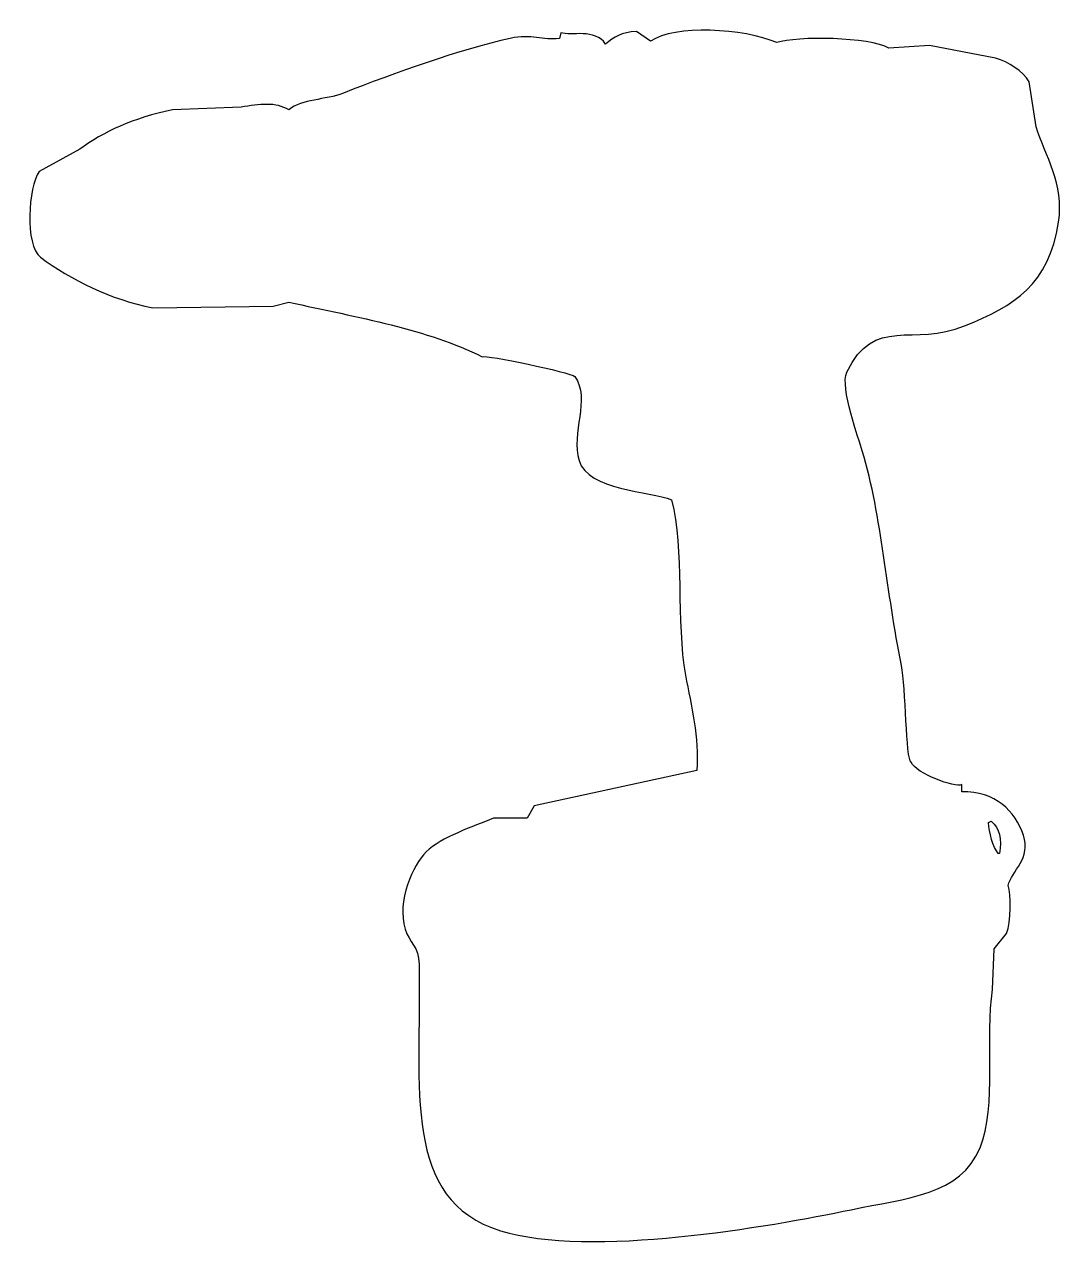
# Model space of a CAD drawing. Header units: centimetres. Extents: x -6.6 to 6.6, y -7.9 to 7.8.
import ezdxf

# ---------------------------------------------------------------- set-up
doc = ezdxf.new("R2010")
doc.units = ezdxf.units.CM
doc.header["$MEASUREMENT"] = 0
doc.layers.add('Camada 1', color=7, linetype='Continuous')

msp = doc.modelspace()

# ---------------------------------------------------------------- linework, layer by layer
at = {"layer": 'Camada 1'}
msp.add_open_spline([(5.312, -1.98287), (5.74028, -1.97506), (5.99177, -2.23065), (6.09757, -2.53638), (6.09757, -2.53638), (6.19891, -2.82845), (5.94792, -2.99263), (5.90122, -3.1794), (5.90122, -3.1794), (5.93882, -3.28187), (5.94133, -3.64946), (5.88339, -3.78654), (5.88339, -3.78654), (5.88339, -3.78654), (5.72268, -3.98297), (5.72268, -3.98297), (5.72268, -3.98297), (5.72268, -3.98297), (5.70477, -4.50081), (5.70477, -4.50081), (5.70477, -4.50081), (5.60333, -5.11044), (5.76663, -5.98264), (5.54406, -6.51868), (5.54406, -6.51868), (5.29601, -7.116), (4.61241, -7.15622), (3.90116, -7.30441), (3.90116, -7.30441), (2.86468, -7.52036), (0.57016, -7.92354), (-0.56321, -7.57235), (-0.56321, -7.57235), (-1.82239, -7.18204), (-1.57429, -5.7766), (-1.59897, -4.17939), (-1.59897, -4.17939), (-1.60249, -3.95135), (-1.72502, -3.90499), (-1.77754, -3.73285), (-1.77754, -3.73285), (-1.88724, -3.3736), (-1.6771, -2.9159), (-1.5097, -2.75064), (-1.5097, -2.75064), (-1.31925, -2.56279), (-0.90973, -2.42586), (-0.65256, -2.32215), (-0.65256, -2.32215), (-0.65256, -2.32215), (-0.22388, -2.32214), (-0.22388, -2.32214), (-0.22388, -2.32214), (-0.22388, -2.32214), (-0.13466, -2.16143), (-0.13466, -2.16143), (-0.13466, -2.16143), (-0.13466, -2.16143), (1.93679, -1.715), (1.93679, -1.715), (1.93679, -1.715), (1.96833, -1.28235), (1.86718, -0.89696), (1.79402, -0.50069), (1.79402, -0.50069), (1.66861, 0.17813), (1.7792, 1.10292), (1.6154, 1.73152), (1.6154, 1.73152), (1.33992, 1.84548), (0.55352, 1.85296), (0.43684, 2.23153), (0.43684, 2.23153), (0.32945, 2.58025), (0.58837, 3.01758), (0.38329, 3.30299), (0.38329, 3.30299), (0.32892, 3.3545), (-0.74923, 3.58329), (-0.79535, 3.55305), (-0.79535, 3.55305), (-1.48779, 3.90084), (-2.37198, 4.0538), (-3.25973, 4.24954), (-3.25973, 4.24954), (-3.25973, 4.24954), (-3.45613, 4.19586), (-3.45613, 4.19586), (-3.45613, 4.19586), (-3.45613, 4.19586), (-4.99196, 4.17803), (-4.99196, 4.17803), (-4.99196, 4.17803), (-5.52131, 4.27714), (-6.04127, 4.539), (-6.42052, 4.82094), (-6.42052, 4.82094), (-6.62298, 4.97146), (-6.57742, 5.72079), (-6.43841, 5.91018), (-6.43841, 5.91018), (-6.43841, 5.91018), (-5.92051, 6.19596), (-5.92051, 6.19596), (-5.92051, 6.19596), (-5.62449, 6.41424), (-5.23524, 6.59702), (-4.74192, 6.69592), (-4.74192, 6.69592), (-4.74192, 6.69592), (-3.86689, 6.73169), (-3.86689, 6.73169), (-3.86689, 6.73169), (-3.63694, 6.76968), (-3.41747, 6.80022), (-3.25975, 6.69592), (-3.25975, 6.69592), (-3.08706, 6.83964), (-2.79797, 6.81742), (-2.56331, 6.91023), (-2.56331, 6.91023), (-1.9199, 7.16494), (-1.07058, 7.46488), (-0.43826, 7.60677), (-0.43826, 7.60677), (-0.16973, 7.66702), (-0.02292, 7.57653), (0.18679, 7.60677), (0.18679, 7.60677), (0.18679, 7.60677), (0.20462, 7.67813), (0.20462, 7.67813), (0.20462, 7.67813), (0.33207, 7.63286), (0.64206, 7.73875), (0.77612, 7.53536), (0.77612, 7.53536), (0.88825, 7.624), (0.97096, 7.68289), (1.16892, 7.69596), (1.16892, 7.69596), (1.16892, 7.69596), (1.34754, 7.571), (1.34754, 7.571), (1.34754, 7.571), (1.64702, 7.78142), (2.54221, 7.73631), (2.9548, 7.55317), (2.9548, 7.55317), (3.20864, 7.63786), (4.13987, 7.62659), (4.38336, 7.48171), (4.38336, 7.48171), (4.38336, 7.48171), (4.90118, 7.51743), (4.90118, 7.51743), (4.90118, 7.51743), (4.90118, 7.51743), (5.74062, 7.35677), (5.74062, 7.35677), (5.74062, 7.35677), (5.90879, 7.30489), (6.08831, 7.19297), (6.16914, 7.05316), (6.16914, 7.05316), (6.16914, 7.05316), (6.25836, 6.48166), (6.25836, 6.48166), (6.25836, 6.48166), (6.37298, 6.1132), (6.6179, 5.75509), (6.54411, 5.26735), (6.54411, 5.26735), (6.42317, 4.46751), (5.98714, 4.20939), (5.34764, 3.94594), (5.34764, 3.94594), (4.69584, 3.67733), (4.19726, 4.08784), (3.84751, 3.35663), (3.84751, 3.35663), (3.75742, 3.16785), (4.00404, 2.49099), (4.04415, 2.35658), (4.04415, 2.35658), (4.29958, 1.50026), (4.34914, 0.56686), (4.54416, -0.37577), (4.54416, -0.37577), (4.60065, -0.64956), (4.59602, -1.5714), (4.66902, -1.60788), (4.66902, -1.60788), (4.72596, -1.75367), (5.22867, -1.93488), (5.31201, -1.8936), (5.31201, -1.8936), (5.31201, -1.8936), (5.312, -1.98287), (5.312, -1.98287)], degree=3, knots=[0, 0, 0, 0, 0.01960784, 0.01960784, 0.01960784, 0.01960784, 0.03921569, 0.03921569, 0.03921569, 0.03921569, 0.05882353, 0.05882353, 0.05882353, 0.05882353, 0.07843137, 0.07843137, 0.07843137, 0.07843137, 0.09803922, 0.09803922, 0.09803922, 0.09803922, 0.11764706, 0.11764706, 0.11764706, 0.11764706, 0.1372549, 0.1372549, 0.1372549, 0.1372549, 0.15686275, 0.15686275, 0.15686275, 0.15686275, 0.17647059, 0.17647059, 0.17647059, 0.17647059, 0.19607843, 0.19607843, 0.19607843, 0.19607843, 0.21568627, 0.21568627, 0.21568627, 0.21568627, 0.23529412, 0.23529412, 0.23529412, 0.23529412, 0.25490196, 0.25490196, 0.25490196, 0.25490196, 0.2745098, 0.2745098, 0.2745098, 0.2745098, 0.29411765, 0.29411765, 0.29411765, 0.29411765, 0.31372549, 0.31372549, 0.31372549, 0.31372549, 0.33333333, 0.33333333, 0.33333333, 0.33333333, 0.35294118, 0.35294118, 0.35294118, 0.35294118, 0.37254902, 0.37254902, 0.37254902, 0.37254902, 0.39215686, 0.39215686, 0.39215686, 0.39215686, 0.41176471, 0.41176471, 0.41176471, 0.41176471, 0.43137255, 0.43137255, 0.43137255, 0.43137255, 0.45098039, 0.45098039, 0.45098039, 0.45098039, 0.47058824, 0.47058824, 0.47058824, 0.47058824, 0.49019608, 0.49019608, 0.49019608, 0.49019608, 0.50980392, 0.50980392, 0.50980392, 0.50980392, 0.52941176, 0.52941176, 0.52941176, 0.52941176, 0.54901961, 0.54901961, 0.54901961, 0.54901961, 0.56862745, 0.56862745, 0.56862745, 0.56862745, 0.58823529, 0.58823529, 0.58823529, 0.58823529, 0.60784314, 0.60784314, 0.60784314, 0.60784314, 0.62745098, 0.62745098, 0.62745098, 0.62745098, 0.64705882, 0.64705882, 0.64705882, 0.64705882, 0.66666667, 0.66666667, 0.66666667, 0.66666667, 0.68627451, 0.68627451, 0.68627451, 0.68627451, 0.70588235, 0.70588235, 0.70588235, 0.70588235, 0.7254902, 0.7254902, 0.7254902, 0.7254902, 0.74509804, 0.74509804, 0.74509804, 0.74509804, 0.76470588, 0.76470588, 0.76470588, 0.76470588, 0.78431373, 0.78431373, 0.78431373, 0.78431373, 0.80392157, 0.80392157, 0.80392157, 0.80392157, 0.82352941, 0.82352941, 0.82352941, 0.82352941, 0.84313725, 0.84313725, 0.84313725, 0.84313725, 0.8627451, 0.8627451, 0.8627451, 0.8627451, 0.88235294, 0.88235294, 0.88235294, 0.88235294, 0.90196078, 0.90196078, 0.90196078, 0.90196078, 0.92156863, 0.92156863, 0.92156863, 0.92156863, 0.94117647, 0.94117647, 0.94117647, 0.94117647, 0.96078431, 0.96078431, 0.96078431, 0.96078431, 1, 1, 1, 1], dxfattribs=at)
at = {"layer": 'Camada 1', "color": 7}
msp.add_open_spline([(5.68697, -2.35778), (5.68697, -2.35778), (5.6513, -2.37561), (5.6513, -2.37561), (5.6513, -2.37561), (5.65826, -2.49824), (5.70916, -2.69364), (5.77626, -2.76846), (5.77626, -2.76846), (5.77626, -2.76846), (5.7941, -2.76847), (5.7941, -2.76847), (5.7941, -2.76847), (5.82513, -2.58702), (5.79142, -2.4511), (5.68697, -2.35778)], degree=3, knots=[0, 0, 0, 0, 0.2, 0.2, 0.2, 0.2, 0.4, 0.4, 0.4, 0.4, 0.6, 0.6, 0.6, 0.6, 1, 1, 1, 1], dxfattribs=at)

doc.saveas('drawing.dxf')
